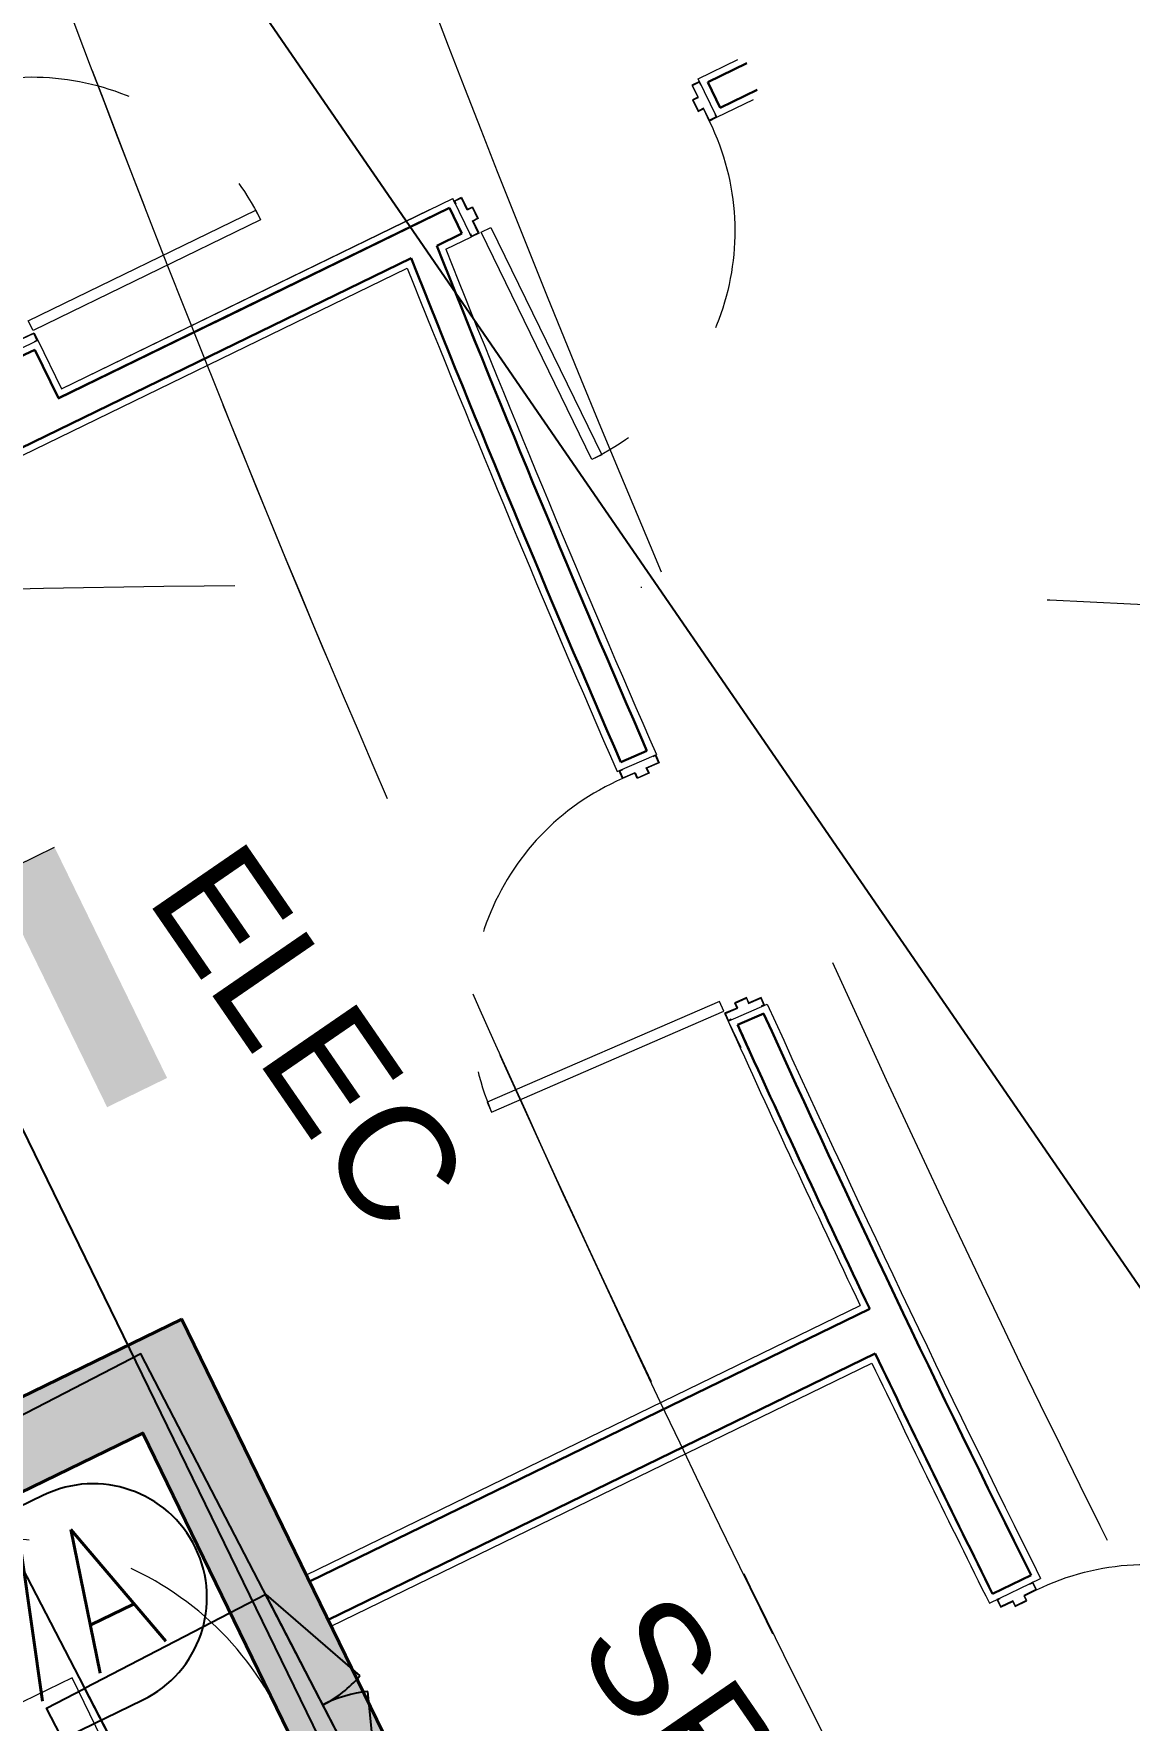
# Model space of a CAD drawing. Header units: millimetres. Extents: x 32582 to 41721, y -247935 to -234947.
# Drawn here: x 39610 to 39995, y -244107 to -243514 of the extents above; entities that cross this region are included whole.
import ezdxf
from ezdxf.enums import TextEntityAlignment as Align

# ---------------------------------------------------------------- set-up
doc = ezdxf.new("R2010")
doc.units = ezdxf.units.MM
doc.header["$LTSCALE"] = 300
doc.header["$MEASUREMENT"] = 0
for name, pattern in [('DGN Style 2', [4.165224211938893, 2.499134527163335, -1.666089684775558]), ('DGN Style 4', [1.9026549028481765, 0.9507332431471213, -0.4753666215735606, 0.001188416553933902, -0.4753666215735606]), ('TDME_FASHION_L3$0$DGN Style 2', [4.165224211938892, 2.499134527163334, -1.666089684775558]), ('TDME_Fave_column_LGM$0$HIDDENX2', [0.75, 0.5, -0.25]), ('TDME_Fave_Core_L3$0$( Hidden )', [0.375, 0.25, -0.125])]:
    doc.linetypes.add(name, pattern=pattern)
for name, color, linetype, lineweight in [('A-_FNSH----_H-', 8, 'Continuous', 0), ('G-GRID_A', 1, 'DGN Style 4', 0), ('MINORTEXT', 1, 'Continuous', 13), ('STRUCTURES', 3, 'DGN Style 2', 0), ('TARGET', 7, 'Continuous', 0), ('TDME_FASHION_L3$0$A-_DOOR----_E-', 1, 'Continuous', 13), ('TDME_FASHION_L3$0$A-_FNSH----_E-', 7, 'Continuous', 13), ('TDME_FASHION_L3$0$A-_WALL----_E-', 1, 'Continuous', 30), ('TDME_Fave_column_L3$0$A-_CONC----_E-', 3, 'Continuous', 40), ('TDME_Fave_column_LGM$0$A-_SLABEDGE_E-', 2, 'Continuous', 13), ('TDME_Fave_Core_L3$0$A-_ANOTSYBL_P-', 1, 'Continuous', 30)]:
    doc.layers.add(name, color=color, linetype=linetype, lineweight=lineweight)
doc.layers.add('I-FURNITURE', color=2, linetype='Continuous')
doc.layers.add('Kitchen-wall', color=3, linetype='Continuous')
doc.styles.add('FAE-WSP-SW-04-PL-STR-0575-01$0$X-Level 4 GA$0$ROMANS', font='Romans.shx', dxfattribs={"width": 0.75})
doc.styles.add('GENTEXT', font='arial.ttf', dxfattribs={"height": 0.25})
doc.styles.add('MINORTEXT', font='arial.ttf', dxfattribs={"height": 0.36})

# ---------------------------------------------------------------- blocks, each defined once
blk = doc.blocks.new('TDME_FASHION_L3$0$Door_Electrical_Room')
at = {"layer": 'TDME_FASHION_L3$0$A-_DOOR----_E-'}
for p, q in [((167.004472312366, 922.0389762999622), (-2.865893938318621, 48.4367940214388)), ((34.43591738411426, 41.18594082604216), (204.3062836348449, 914.7881231044973)), ((204.3062836348449, 914.7881231044973), (167.004472312366, 922.0389762999622)), ((-2.865893938318621, 48.4367940214388), (34.43591738411426, 41.18594082604216))]:
    blk.add_line(p, q, dxfattribs=at)
at = {"layer": 'TDME_FASHION_L3$0$A-_DOOR----_E-', "extrusion": (0, 0, -1)}
for p, q in [((-40.11316871643066, 55.67704725265503), (-42.40291166305541, 43.89752769470215)), ((-42.40291166305541, 43.89752769470215), (-40.43965864181518, 43.51590394973754)), ((-40.43965864181518, 43.51590394973754), (-38.53153991699219, 53.33216953277588)), ((-10.66437005996704, 49.95268869400025), (-40.11316871643066, 55.67704725265503)), ((-38.53153991699219, 53.33216953277588), (-38.62970161437988, 53.35125184059143)), ((-38.62970161437988, 53.35125184059143), (-13.00924777984619, 48.37106013298035)), ((-13.00924777984619, 48.37106013298035), (-21.97740793228149, 2.234608173370361)), ((-21.97740793228149, 2.234608173370361), (-2.344877243041992, -1.581629991531372)), ((-19.63253164291382, 3.816238164901733), (-10.66437005996704, 49.95268869400025)), ((0, 0), (-19.63253164291382, 3.816238164901733)), ((-8.777348041534422, -45.15482425689697), (0, 0)), ((-29.99151086807251, -38.99370956420899), (-38.95967197418214, -85.13015937805177)), ((-37.37804222106934, -87.47503638267517), (-28.40988111495972, -41.33858609199523)), ((-10.35897827148437, -42.80994820594787), (-29.99151086807251, -38.99370956420899)), ((-28.40988111495972, -41.33858609199523), (-8.777348041534422, -45.15482425689697)), ((-2.344877243041992, -1.581629991531372), (-10.35897827148437, -42.80994820594787)), ((-64.53709745407103, -69.97115969657897), (-66.8268404006958, -81.75067830085754)), ((-66.8268404006958, -81.75067830085754), (-37.37804222106934, -87.47503638267517)), ((-66.8268404006958, -81.75067830085754), (-66.8268404006958, -81.75067830085754)), ((-38.95967197418214, -85.13015937805177), (-64.58012628555298, -80.14996767044067)), ((-64.58012628555298, -80.14996767044067), (-64.48196411132811, -80.16904878616333)), ((-62.57384395599365, -70.35278224945068), (-64.53709745407103, -69.97115969657897)), ((-64.48196411132811, -80.16904878616333), (-62.57384395599365, -70.35278224945068)), ((835.4215426445007, -209.2530815601349), (844.1988916397095, -164.0982573032379)), ((845.780520915985, -166.4431352615356), (837.766420841217, -207.6714534759521)), ((844.1988916397095, -164.0982573032379), (863.8314232826233, -167.9144959449768)), ((865.4130511283875, -170.2593731880188), (845.780520915985, -166.4431352615356)), ((863.8314232826233, -167.9144959449768), (872.7995820045471, -121.7780447006225)), ((874.3812122344971, -124.1229214668274), (865.4130511283875, -170.2593731880188)), ((872.7995820045471, -121.7780447006225), (902.2483806610107, -127.5024018287658)), ((900.0016665458678, -129.103111743927), (874.3812122344971, -124.1229214668274)), ((897.9953846931458, -138.9002974033356), (899.9035048484802, -129.0840322971344)), ((899.958637714386, -139.2819213867187), (897.9953846931458, -138.9002974033356)), ((899.9035048484802, -129.0840322971344), (900.0016665458678, -129.103111743927)), ((902.2483806610107, -127.5024018287658), (899.958637714386, -139.2819213867187)), ((855.0540761947632, -213.0693204402923), (835.4215426445007, -209.2530815601349)), ((837.766420841217, -207.6714534759521), (857.3989529609679, -211.4876918792725)), ((846.0859155654906, -259.2057709693909), (855.0540761947632, -213.0693204402923)), ((857.3989529609679, -211.4876918792725), (848.4307932853699, -257.6241419315338)), ((875.5347142219542, -264.9301283359528), (846.0859155654906, -259.2057709693909)), ((848.4307932853699, -257.6241419315338), (874.0512475967406, -262.604332447052)), ((873.9530863761902, -262.5852513313294), (875.861204624176, -252.7689847946167)), ((874.0512475967406, -262.604332447052), (873.9530863761902, -262.5852513313294)), ((877.8244571685791, -253.1506097316742), (875.5347142219542, -264.9301283359528)), ((875.5347142219542, -264.9301283359528), (875.5347142219542, -264.9301283359528)), ((875.861204624176, -252.7689847946167), (877.8244571685791, -253.1506097316742))]:
    blk.add_line(p, q, dxfattribs=at)
at = {"layer": 'TDME_FASHION_L3$0$A-_DOOR----_E-', "linetype": 'TDME_FASHION_L3$0$DGN Style 2'}
blk.add_ellipse((-13.04537916183472, 48.36161708831787), major_axis=(902.3700175066008, 0), ratio=0.988071411081652, start_param=6.091196103785716, end_param=7.653103424632237, dxfattribs=at)
blk = doc.blocks.new('TDME_FASHION_L3$0$Doors_MR')
at = {"layer": 'TDME_FASHION_L3$0$A-_DOOR----_E-', "extrusion": (-3.1999e-12, -2.0425e-12, -1)}
for p, q in [((0, 0), (30.00000047683716, 9.536743164e-07)), ((7.842954432523458e-23, -11.99999928474426), (0, 0)), ((0, 0), (0, 0)), ((30.00000047683716, 9.536743164e-07), (30.00000047683716, -46.9999988079071)), ((1860.00000333786, 7.152557373000118e-07), (1830.00000333786, 7.152557373000118e-07)), ((1830.00000333786, 7.152557373000118e-07), (1830.00000333786, -46.9999988079071)), ((1860.000003814697, -11.99999833106994), (1860.00000333786, 7.152557373000118e-07)), ((1860.00000333786, 7.152557373000118e-07), (1860.00000333786, 7.152557373000118e-07)), ((2, -12.00000023841858), (7.842954432523458e-23, -11.99999928474426)), ((27.99999952316284, -1.999998807907104), (1.899999618530273, -2)), ((1.899999618530273, -2), (1.999998092651367, -2.000000238418579)), ((1.999998092651367, -2.000000238418579), (2, -12.00000023841858)), ((28.00000095367432, -48.99999785423279), (27.99999952316284, -1.999998807907104)), ((48.00000095367432, -48.99999737739562), (28.00000095367432, -48.99999785423279)), ((30.00000047683716, -46.9999988079071), (50.00000190734863, -46.99999833106994)), ((48.00000238418579, -90.99999761581421), (48.00000095367432, -48.99999737739562)), ((50.00000190734863, -46.99999833106994), (50.00000238418579, -92.99999856948851)), ((1830.00000333786, -46.9999988079071), (1810.000002861023, -46.9999997615814)), ((1810.000002861023, -46.9999997615814), (1810.000004291534, -92.99999976158142)), ((1812.000004291534, -90.99999904632568), (1812.00000333786, -48.99999856948853)), ((1812.00000333786, -48.99999856948853), (1832.000004291534, -48.99999833106995)), ((1832.000004291534, -48.99999833106995), (1832.000003814697, -1.999999046325683)), ((1832.000003814697, -1.999999046325683), (1858.10000371933, -1.999999284744262)), ((1858.10000371933, -1.999999284744262), (1858.000004291534, -1.999999284744262)), ((1858.000004291534, -1.999999284744262), (1858.00000333786, -11.99999976158142)), ((1858.00000333786, -11.99999976158142), (1860.000003814697, -11.99999833106994)), ((28.00000476837158, -137.9999992847442), (28.00000429153442, -90.99999833106995)), ((28.00000429153442, -90.99999833106995), (48.00000238418579, -90.99999761581421)), ((50.00000238418579, -92.99999856948851), (30.00000286102295, -92.99999856948851)), ((30.00000286102295, -92.99999856948851), (30.0000057220459, -139.9999988079071)), ((1810.000004291534, -92.99999976158142), (1830.00000333786, -92.99999904632568)), ((1832.000002861023, -90.99999880790709), (1812.000004291534, -90.99999904632568)), ((1830.00000333786, -92.99999904632568), (1830.00000333786, -139.9999990463257)), ((1832.000004291534, -137.9999997615814), (1832.000002861023, -90.99999880790709)), ((5.245208740200001e-06, -139.9999997615814), (5.245208740200001e-06, -127.9999997615814)), ((5.245208740200001e-06, -127.9999997615814), (2.000004768371582, -127.9999997615814)), ((30.0000057220459, -139.9999988079071), (5.245208740200001e-06, -139.9999997615814)), ((2.000004291534423, -137.9999990463257), (1.900005340576171, -138.0000007152557)), ((1.900005340576171, -138.0000007152557), (28.00000476837158, -137.9999992847442)), ((2.000004768371582, -127.9999997615814), (2.000004291534423, -137.9999990463257)), ((1830.00000333786, -139.9999990463257), (1860.000003814697, -139.9999992847442)), ((1858.100003242492, -137.9999997615814), (1832.000004291534, -137.9999997615814)), ((1860.00000333786, -127.9999990463257), (1858.00000333786, -127.9999992847442)), ((1858.00000333786, -127.9999992847442), (1858.000004291534, -137.9999985694885)), ((1858.000004291534, -137.9999985694885), (1858.100003242492, -137.9999997615814)), ((1860.000003814697, -139.9999992847442), (1860.00000333786, -127.9999990463257))]:
    blk.add_line(p, q, dxfattribs=at)
at = {"layer": 'TDME_FASHION_L3$0$A-_DOOR----_E-'}
for p, q in [((37.99998449036949, -1029.964439421324, 1.2261058e-09), (37.94444580911654, -139.9999956779825, 1.2261058e-09)), ((37.94444580911654, -139.9999956779825, 1.2261058e-09), (75.94444580905832, -139.9999964717089, 1.2261058e-09)), ((75.94444580905832, -139.9999964717089, 1.2261058e-09), (75.99998449036947, -1029.964440214992, 1.2261058e-09)), ((1784.055561068117, -139.9999997430705, 1.2261058e-09), (1784.000019263457, -1029.964443486159, 1.2261058e-09)), ((1822.055561068058, -139.9999990827059, 1.2261058e-09), (1784.055561068117, -139.9999997430705, 1.2261058e-09)), ((1822.000019263457, -1029.964442825852, 1.2261058e-09), (1822.055561068058, -139.9999990827059, 1.2261058e-09)), ((75.99998449036947, -1029.964440214992, 1.2261058e-09), (37.99998449036949, -1029.964439421324, 1.2261058e-09)), ((1784.000019263457, -1029.964443486159, 1.2261058e-09), (1822.000019263457, -1029.964442825852, 1.2261058e-09))]:
    blk.add_line(p, q, dxfattribs=at)
at = {"layer": 'TDME_FASHION_L3$0$A-_DOOR----_E-', "linetype": 'TDME_FASHION_L3$0$DGN Style 2', "extrusion": (3.199864532032771e-12, -2.0424931056149e-12, -1)}
blk.add_ellipse((27.96633720397949, -137.9838325977325), major_axis=(885.7904210378176, -172.1829796829778, 3.1860919e-09), ratio=0.988071411081652, start_param=6.091196103785716, end_param=7.653103424632237, dxfattribs=at)
at = {"layer": 'TDME_FASHION_L3$0$A-_DOOR----_E-', "linetype": 'TDME_FASHION_L3$0$DGN Style 2'}
blk.add_ellipse((1832.033669948578, -137.9838359355926), major_axis=(-885.7904216420972, -172.1829765742794, 3.1860919e-09), ratio=0.988071411081652, start_param=6.091196103785716, end_param=7.653103424632237, dxfattribs=at)
blk = doc.blocks.new('*U23')
at = {"layer": 'TARGET', "lineweight": 13}
blk.add_line((-1651.113605780009, 0), (1416.532969148101, 0), dxfattribs=at)
blk.add_solid([(1181.952332377434, -902.6254901885986), (1416.532968759537, -902.6254916191101), (1181.952332496643, 0), (1416.532969474792, 0)], dxfattribs=at)
at = {"layer": 'TARGET', "style": 'GENTEXT', "width": 0.8, "flags": 8}
blk.add_attdef('SECTIONNUMBER', text='', height=250.0000000000001, dxfattribs=at).set_placement((-131.5917048454285, 9.739329814910889, -6.784553192054061e-06), align=Align.BOTTOM_CENTER)
blk.add_attdef('SHEETNUMBER', text='', height=250.0000000000001, dxfattribs=at).set_placement((28.38478326797485, -112.6999402046204, -6.784553192052493e-06), align=Align.TOP_CENTER)
blk = doc.blocks.new('*U26')
at = {"layer": 'Defpoints'}
blk.add_lwpolyline([(-4.250000418682745, -2.00000000000007), (4.250000418682745, -2.00000000000007, 0.9999999999999999), (4.250000418682745, 2), (-4.250000418682745, 2, 0.9999999999999999)], format="xyb", close=True, dxfattribs=at)
at = {"layer": 'Defpoints', "style": 'FAE-WSP-SW-04-PL-STR-0575-01$0$X-Level 4 GA$0$ROMANS', "width": 0.75}
blk.add_attdef('SW_NO', text='', height=2.5, dxfattribs=at).set_placement((0, 0), align=Align.MIDDLE_CENTER)

msp = doc.modelspace()

# ---------------------------------------------------------------- hatches: boundary and pattern name
at = {"layer": 'A-_FNSH----_H-'}
h = msp.add_hatch(color=254, dxfattribs=at)
h.dxf.hatch_style = 1
h.paths.add_polyline_path([(39825.63525691596, -244370.6471134772), (39852.61292726083, -244357.5244184329), (39662.15322133461, -243966.4360131547), (39374.57197864553, -244106.3235903656), (39664.29520207056, -244701.9384529981), (39691.27786772735, -244688.81328573), (39672.75205165313, -244650.739465089), (39942.52878181907, -244519.5125018492), (39961.02479900411, -244557.6008144854), (39988.0277068987, -244544.465843165), (39956.38475621112, -244479.4116471911), (39659.62935635002, -244623.7617915825), (39414.67234866502, -244120.1785666752), (39648.47884870801, -244006.4485316247)])

# ---------------------------------------------------------------- linework, layer by layer
at = {"layer": 'Defpoints'}
msp.add_lwpolyline([(36609.0887843854, -243935.9761029565), (38743.50861396889, -247038.7422726857), (41035.51721807789, -245462.0496227807), (38901.0973884944, -242359.2834530514)], close=True, dxfattribs=at)
at = {"layer": 'Defpoints', "color": 4}
msp.add_lwpolyline([(38576.95465956643, -246828.308293001), (36978.74313580249, -243546.5537976584), (38963.50707652167, -242579.9755217666), (40561.7186002856, -245861.7300171092)], close=True, dxfattribs=at)
at = {"layer": 'G-GRID_A'}
msp.add_arc((39728.58015436543, -249049.2586304902), 5341, 84.38848196050394, 123.1381486417533, dxfattribs=at)
at = {"layer": 'I-FURNITURE', "color": 1, "elevation": 1.20485501009682e-07}
msp.add_lwpolyline([(39961.98675212915, -244585.0589949159), (39647.76809460264, -243978.5579624733), (39584.0609226704, -244011.5636474903), (39898.2795801969, -244618.064679933)], close=True, dxfattribs=at)
at = {"layer": 'I-FURNITURE', "elevation": 1.20485501009682e-07}
msp.add_lwpolyline([(39668.2135025731, -244173.9304304396), (39731.92067450534, -244140.9247454225), (39691.66654954058, -244063.2267228308), (39627.95937760835, -244096.2324078478)], close=True, dxfattribs=at)
at = {"layer": 'I-FURNITURE', "color": 1, "elevation": 1.20485501009682e-07}
for points in [[(39691.66654954058, -244063.2267228308), (39724.74990468311, -244091.8595001209)], [(39731.88848448457, -244140.8626126358), (39727.57996372237, -244097.3220456703)]]:
    msp.add_lwpolyline(points, dxfattribs=at)
at = {"layer": 'I-FURNITURE', "color": 1}
for centre, start, end in [((39691.66654954058, -244063.2267228307, 1.20485501009682e-07), 297.3879643081941, 319.1246698426646), ((39731.88848448457, -244140.8626126358, 1.20485501009682e-07), 95.65125877893416, 117.3879643081941)]:
    msp.add_arc(centre, 43.75322071388376, start, end, dxfattribs=at)
at = {"layer": 'Kitchen-wall', "elevation": 1.20485501009682e-07}
msp.add_lwpolyline([(39627.95937760835, -244096.2324078478), (39891.37938102733, -244604.7459993894), (39878.06070048382, -244611.646198559), (39614.64069706482, -244103.1326070174)], close=True, dxfattribs=at)
at = {"layer": 'STRUCTURES', "color": 3, "ltscale": 0.3}
for centre, radius, start, end in [((45477.48500442511, -241310.6132290907, 7.088439795824128e-09), 6132.888995139205, 193.8607147050126, 212.7698848794823), ((45477.48500391353, -241310.6132292159), 6252.888994612957, 193.8927565565424, 212.8232490076096)]:
    msp.add_arc(centre, radius, start, end, dxfattribs=at)
at = {"layer": 'TDME_FASHION_L3$0$A-_FNSH----_E-'}
for p, q in [((39843.71774468588, -243530.2565977401, 1.126357843994619e-07), (39857.62076725818, -243523.4858380555, 1.126357843994619e-07)), ((39850.28531990176, -243543.7424031624, -0.1298019186583454), (39843.71774461155, -243530.2565976066, 1.132488250732422e-07)), ((39850.28531992064, -243543.7424032078, 1.126357843994619e-07), (39863.15016706444, -243537.477234087, 1.126357843994619e-07)), ((39619.85889371958, -243639.2756592463, 1.12635784398768e-07), (39749.41109949411, -243576.1838501384, 1.126357843994619e-07)), ((39619.85889371958, -243639.2756592463, 1.12635784398768e-07), (39749.41109949411, -243576.1838501384, 1.126357843994619e-07)), ((39619.94222802162, -243639.2350754956, 1.126357843982139e-07), (39757.4085885325, -243572.2890800921, 1.126357843997651e-07)), ((39675.04132912235, -243612.4018622485, 1.126357843994619e-07), (39757.4085885325, -243572.2890800921, 1.126357843994619e-07)), ((39675.04132912235, -243612.4018622485, 1.126357843994619e-07), (39749.41109948822, -243576.1838501394, 1.126357843994619e-07)), ((39675.04132912235, -243612.4018622485, 1.126357843994619e-07), (39749.41109948822, -243576.1838501394, 1.126357843994619e-07)), ((39763.97616380972, -243585.7748856017), (39757.40858849593, -243572.2890800494)), ((39754.96083986985, -243590.1653403294, 1.126357843994619e-07), (39763.97616380852, -243585.7748855537, 1.126357843994619e-07)), ((39257.81444737966, -243832.275191986, 1.126357843940534e-07), (39741.43833803121, -243596.7507867063, 1.126357843995108e-07)), ((39257.81444737966, -243832.275191986, 1.126357843940534e-07), (39741.43833803121, -243596.7507867063, 1.126357843995108e-07)), ((39257.81444737966, -243832.275191986, 1.126357843940534e-07), (39741.43833803121, -243596.7507867063, 1.126357843995108e-07)), ((39598.14174258256, -243628.7195070771, 1.031989377540878e-07), (39611.62367499495, -243622.1538253833, 1.032476835392738e-07)), ((39611.62367468496, -243622.1538255264, 1.204607996211967e-07), (39619.94222802751, -243639.2350754947, 1.20869739655971e-07)), ((39815.23256116339, -243773.8535479695), (39828.98882420467, -243767.8728582203)), ((39815.23256116339, -243773.8535479695), (39828.98882420467, -243767.8728582203)), ((39815.23256116339, -243773.8535479695), (39828.98882420467, -243767.8728582203)), ((39854.20163058577, -243861.5908804586), (39867.9709757278, -243855.6055227952)), ((39854.20163058577, -243861.5908804586), (39867.9709757278, -243855.6055227952)), ((39854.20163059046, -243861.5908804096), (39858.7009265095, -243870.8296979096, -1.208809926822596e-07)), ((39854.20163059046, -243861.5908804096), (39858.7009265095, -243870.8296979096, -1.208809926822596e-07)), ((39705.95856771483, -244056.3309324151), (39900.67266739852, -243961.6165344217)), ((39705.95856771483, -244056.3309324151), (39900.67266739852, -243961.6165344217)), ((39714.71429786913, -244074.3125134695), (39904.79254689086, -243981.8531232115)), ((39714.71429786913, -244074.3125134695), (39904.79254689086, -243981.8531232115)), ((39946.06758540624, -244066.3066705842), (39964.05295480711, -244057.5580834655)), ((39946.06758540624, -244066.3066705842), (39964.05295480711, -244057.5580834655))]:
    msp.add_line(p, q, dxfattribs=at)
for centre, radius, start, end in [((45477.62998902378, -241310.5464673706), 6160.000356868853, 201.7198116378322, 203.5104739192382), ((45477.62998902378, -241310.5464673706), 6160.000356868853, 201.7198116378322, 203.5104739192382), ((45477.62998902378, -241310.5464673706), 6175.000356868853, 201.730137340104, 203.5104739192382), ((45477.67270391828, -241310.5286510996), 6160.046264801217, 204.4034156570095, 206.4836881599035), ((45477.67270391828, -241310.5286510996), 6160.046264801217, 204.4034156570095, 206.4836881599035), ((45477.67270391828, -241310.5286510996), 6175.046264801217, 204.4012005695924, 205.4245841863057), ((45477.67270391828, -241310.5286510996), 6175.046264801217, 204.4012005695924, 205.4245841863057), ((45477.67270391828, -241310.5286510996), 6180.046264804588, 205.6104413295975, 206.4819353613984), ((45477.67270391828, -241310.5286510996), 6180.046264804588, 205.6104413295975, 206.4819353613984)]:
    msp.add_arc(centre, radius, start, end, dxfattribs=at)
at = {"layer": 'TDME_FASHION_L3$0$A-_FNSH----_E-', "ltscale": 0.5}
msp.add_arc((45477.62999648521, -241310.546452987), 6174.999999836451, 201.730137340104, 203.5104457526916, dxfattribs=at)
at = {"layer": 'TDME_FASHION_L3$0$A-_WALL----_E-'}
for p, q in [((39847.05997478181, -243531.409636025, 1.126357843994619e-07), (39860.79441950076, -243524.7209736141, 1.126357843994619e-07)), ((39851.4383583267, -243540.4001730756, -0.1081682471783244), (39847.05997478181, -243531.409636025, -0.02163355909606577)), ((39851.43835831491, -243540.4001730774, 1.126357843994619e-07), (39864.48039806778, -243534.0487112938, 1.126357843994619e-07)), ((39618.78918956841, -243642.577305635, 1.126357843982294e-07), (39756.25555010635, -243575.6313101309, 1.126357843997309e-07)), ((39673.88829086004, -243615.7440922144, 1.126357843994619e-07), (39756.25555010635, -243575.6313101309, 1.126357843994619e-07)), ((39760.63393367133, -243584.621847275), (39756.25555006389, -243575.6313100891)), ((39618.70585460515, -243642.6178896781, 1.126357843980741e-07), (39748.07959259346, -243579.6129942054, 1.126357843994619e-07)), ((39618.70585460515, -243642.6178896781, 1.126357843980741e-07), (39748.07959259346, -243579.6129942054, 1.126357843994619e-07)), ((39673.88829086004, -243615.7440922144, 1.126357843994619e-07), (39748.07959259935, -243579.6129942045, 1.126357843994619e-07)), ((39673.88829086004, -243615.7440922144, 1.126357843994619e-07), (39748.07959259935, -243579.6129942045, 1.126357843994619e-07)), ((39751.7796966952, -243588.9338528376, 1.126357843994619e-07), (39760.63393366543, -243584.6218472758, 1.126357843994619e-07)), ((39254.4722172094, -243831.1221535676, 1.126357843940281e-07), (39742.76453397979, -243593.3242290539, 1.126357843995381e-07)), ((39254.4722172094, -243831.1221535676, 1.126357843940281e-07), (39742.76453397979, -243593.3242290539, 1.126357843995381e-07)), ((39254.4722172094, -243831.1221535676, 1.126357843940281e-07), (39742.76453397979, -243593.3242290539, 1.126357843995381e-07)), ((39601.44145444671, -243629.795085566, 1.103782305032698e-07), (39610.47062067087, -243625.4960227582, 1.032768575025191e-07)), ((39610.47062029136, -243625.49602296, 1.198150757130879e-07), (39618.78918956841, -243642.577305635, 1.198150757130879e-07)), ((39816.52801604285, -243770.5642826241), (39825.69886501464, -243766.5771531508)), ((39816.52801604285, -243770.5642826241), (39825.69886501464, -243766.5771531508)), ((39816.52878828489, -243770.5639469067), (39825.69963850251, -243766.5768168602)), ((39857.53923341901, -243862.8660452607), (39866.77170038858, -243858.8528103323)), ((39857.53923341901, -243862.8660452607), (39866.77170038858, -243858.8528103323)), ((39707.05212576401, -244058.5790718257), (39903.99476725837, -243962.7806486007)), ((39707.05212576401, -244058.5790718257), (39903.99476725837, -243962.7806486007)), ((39713.61970185663, -244072.0648789486), (39905.96054819708, -243978.5048979962)), ((39713.61970185663, -244072.0648789486), (39905.96054819708, -243978.5048979962)), ((39947.20144067292, -244062.975055028), (39960.69060397735, -244056.4135483741)), ((39947.20144067292, -244062.975055028), (39960.69060397735, -244056.4135483741))]:
    msp.add_line(p, q, dxfattribs=at)
for centre, radius, start, end in [((45477.62998902378, -241310.5464673706), 6172.500356868853, 201.7051658666649, 203.4872319972306), ((45477.62998902378, -241310.5464673706), 6162.500356868853, 201.698235658875, 203.4872302337252), ((45477.67270391828, -241310.5286510996), 6162.546264801217, 204.4263058625559, 206.46022965114), ((45477.67270391828, -241310.5286510996), 6162.546264801217, 204.4263058625559, 206.46022965114), ((45477.67270391828, -241310.5286510996), 6172.546264801217, 204.4247737708932, 204.5192063083794), ((45477.67270391828, -241310.5286510996), 6172.546264801217, 204.4247737708932, 204.5192063083794), ((45477.67270391828, -241310.5286510996), 6172.546264801217, 204.4263058625559, 205.4475946036503), ((45477.67270391828, -241310.5286510996), 6172.546264801217, 204.4263058625559, 205.4475946036503), ((45477.67270391828, -241310.5286510996), 6177.546264804588, 205.5871237562482, 206.458966057102), ((45477.67270391828, -241310.5286510996), 6177.546264804588, 205.5871237562482, 206.458966057102)]:
    msp.add_arc(centre, radius, start, end, dxfattribs=at)
at = {"layer": 'TDME_FASHION_L3$0$A-_WALL----_E-', "ltscale": 0.5}
for radius, start, end in [(6172.499999836451, 201.7051658666649, 203.4872319972306), (6162.499999836451, 201.698235658875, 203.4872302337252)]:
    msp.add_arc((45477.62999648521, -241310.546452987), radius, start, end, dxfattribs=at)
at = {"layer": 'TDME_Fave_column_L3$0$A-_CONC----_E-', "elevation": 1.377747423481068e-07}
msp.add_lwpolyline([(39662.15322132871, -243966.4360131556), (39374.57197864553, -244106.3235903656), (39664.29520207056, -244701.9384529981), (39691.27786772735, -244688.81328573), (39672.75205165313, -244650.739465089), (39942.52878181907, -244519.5125018492), (39961.02479900411, -244557.6008144854), (39988.0277068987, -244544.465843165), (39956.38475621112, -244479.4116471911), (39659.62935635002, -244623.7617915825), (39414.67234866502, -244120.1785666752), (39648.47884870801, -244006.4485316247), (39825.63525691596, -244370.6471134772), (39852.61292726083, -244357.5244184329), (39662.08631225186, -243966.298622589)], dxfattribs=at)
at = {"layer": 'TDME_Fave_column_LGM$0$A-_SLABEDGE_E-', "linetype": 'TDME_Fave_column_LGM$0$HIDDENX2'}
msp.add_arc((45476.36347971972, -241307.8170586628, 1.728924133842482e-08), 6252.888994612957, 193.7003729403382, 224.8436447875484, dxfattribs=at)
at = {"layer": 'TDME_Fave_Core_L3$0$A-_ANOTSYBL_P-', "lineweight": 0, "elevation": 1.143065333053528e-07}
msp.add_lwpolyline([(39746.69099677954, -244345.5845300991), (39623.58754358068, -244092.5081290584), (39497.77395502479, -244153.7073876583), (39562.82906200601, -244287.4478279527)], close=True, dxfattribs=at)
at = {"layer": 'TDME_Fave_Core_L3$0$A-_ANOTSYBL_P-', "linetype": 'TDME_Fave_Core_L3$0$( Hidden )', "lineweight": 0}
msp.add_arc((39597.43168123236, -244154.0811598255, 1.143133545156161e-07), 110.5000004595578, 25.93959782847189, 115.9395849881163, dxfattribs=at)

# ---------------------------------------------------------------- block references
at = {"color": 30, "lineweight": 13, "extrusion": (-5.260144875148758e-10, 1.078759743263746e-09, 1)}
ref = msp.add_blockref('*U23', (39490.12541183529, -243862.524004147, -3.159262563306661e-06), dxfattribs=dict(at, xscale=0.1, yscale=0.1, zscale=0.1, rotation=25.99434494945627))
ref.add_attrib('SHEETNUMBER', 'LOD.TF.03-C', dxfattribs={"layer": 'TARGET', "height": 29.99999999999989, "rotation": 25.99436029913118, "style": 'GENTEXT', "width": 0.8000000000000008}).set_placement((39379.39385214518, -243930.5228720682, -0.7799995876144176), align=Align.TOP_LEFT)
ref.add_attrib('SECTIONNUMBER', '1', dxfattribs={"layer": 'TARGET', "height": 29.99999999999989, "rotation": 25.99436029913118, "style": 'GENTEXT', "width": 0.8000000000000008}).set_placement((39554.81791581473, -243829.5566395067, -0.01089084586521829), align=Align.BOTTOM_LEFT)
at = {"layer": 'Defpoints', "xscale": 20, "yscale": 20, "zscale": 20, "rotation": 25.93954503862493}
msp.add_blockref('*U26', (39554.58524327181, -244101.448334762), dxfattribs=at).add_auto_attribs({'SW_NO': 'SW-17A'})
at = {"layer": 'TDME_FASHION_L3$0$A-_WALL----_E-', "xscale": -0.1, "yscale": 0.1, "zscale": 0.1}
for name, p, rotation in [('TDME_FASHION_L3$0$Doors_MR', (39517.51552471884, -243461.0992721834, -0.001283738960645433), 115.9660548492186), ('TDME_FASHION_L3$0$Door_Electrical_Room', (39996.89352071917, -244142.7783034112), 284.9394157286304), ('TDME_FASHION_L3$0$Door_Electrical_Room', (39996.89352071917, -244142.7783034112), 284.9394157286304)]:
    msp.add_blockref(name, p, dxfattribs=dict(at, rotation=rotation))
at = {"layer": 'TDME_FASHION_L3$0$A-_WALL----_E-', "extrusion": (1.641252766968318e-09, -2.534008716332878e-09, 1), "xscale": -0.1, "yscale": 0.1, "zscale": 0.1, "rotation": 194.965868044838}
msp.add_blockref('TDME_FASHION_L3$0$Door_Electrical_Room', (39766.41359211586, -243579.3601414318, -0.8331791931017656), dxfattribs=at)
at = {"layer": 'TDME_FASHION_L3$0$A-_WALL----_E-', "extrusion": (-2.894272202769371e-09, -8.591270196011313e-10, 1), "xscale": 0.1, "yscale": 0.1, "zscale": 0.1, "rotation": 124.4977049941865}
msp.add_blockref('TDME_FASHION_L3$0$Door_Electrical_Room', (39856.51834573609, -243855.1315592783, -0.2645456833581997), dxfattribs=at)
msp.add_blockref('TDME_FASHION_L3$0$Door_Electrical_Room', (39856.51834573609, -243855.1315592783, -0.2645456833581997), dxfattribs=at)
msp.add_blockref('TDME_FASHION_L3$0$Door_Electrical_Room', (39856.51834573609, -243855.1315592783, -0.2645456833581997), dxfattribs=at)

# ---------------------------------------------------------------- texts
at = {"layer": 'MINORTEXT', "char_height": 40, "attachment_point": 1, "rotation": 304.52442053393094, "style": 'MINORTEXT'}
for s, insert in [('ELEC', (39682.21312137634, -243795.6436292316)), ('SR-8', (39832.99874045861, -244058.7548342596))]:
    msp.add_mtext(s, dxfattribs=dict(at, insert=insert))

doc.saveas('drawing.dxf')
